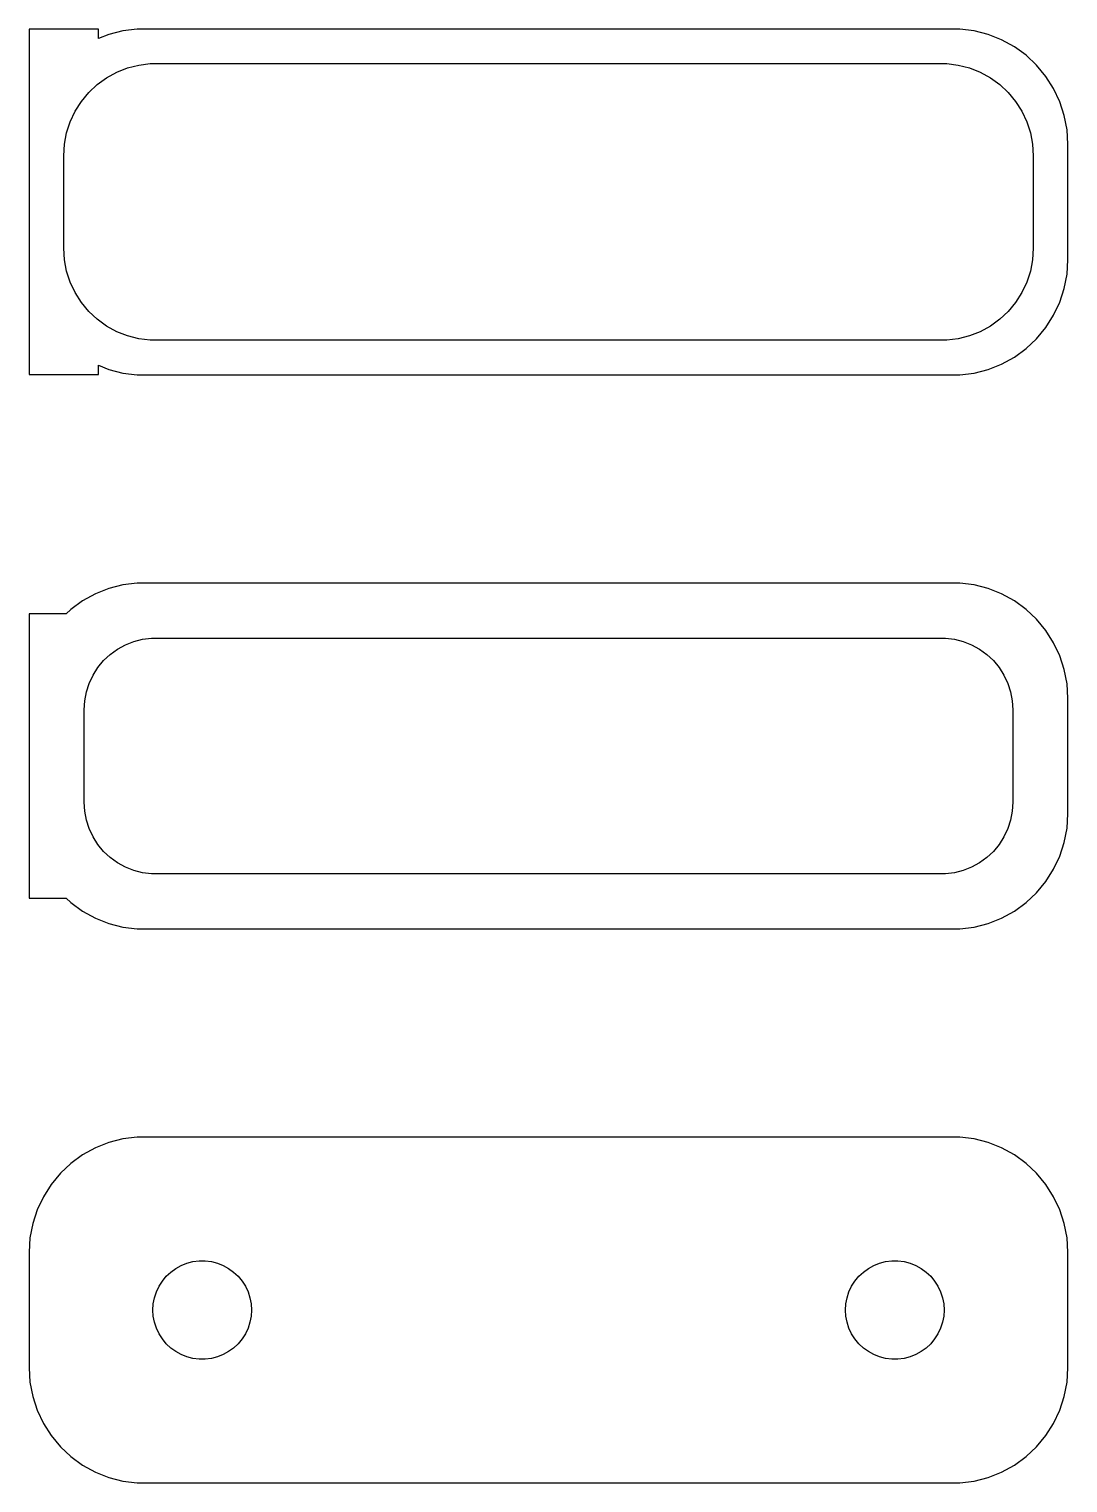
# Model space of a CAD drawing. Header units: metres. Extents: x -22.5 to 22.5, y 64.5 to 127.5.
import ezdxf

# ---------------------------------------------------------------- set-up
doc = ezdxf.new("R2010")
doc.units = ezdxf.units.M

msp = doc.modelspace()

# ---------------------------------------------------------------- linework, layer by layer
for p, q in [((-19.5, 127.479), (-22.5, 127.479)), ((-22.5, 127.479), (-22.5, 112.521)), ((-19.5, 127.075), (-19.5, 127.479)), ((-19.0451, 127.255), (-19.5, 127.075)), ((-18.4369, 127.411), (-19.0451, 127.255)), ((-17.8139, 127.49), (-18.4369, 127.411)), ((17.8139, 127.49), (-17.8139, 127.49)), ((18.4369, 127.411), (17.8139, 127.49)), ((19.0451, 127.255), (18.4369, 127.411)), ((19.6289, 127.024), (19.0451, 127.255)), ((20.1791, 126.722), (19.6289, 127.024)), ((20.6871, 126.353), (20.1791, 126.722)), ((-17.7495, 125.929), (-17.2512, 125.992)), ((-17.2512, 125.992), (17.2512, 125.992)), ((17.2512, 125.992), (17.7495, 125.929)), ((21.1448, 125.923), (20.6871, 126.353)), ((-19.5497, 125.082), (-19.1433, 125.377)), ((-19.1433, 125.377), (-18.7031, 125.619)), ((-18.7031, 125.619), (-18.2361, 125.804)), ((-18.2361, 125.804), (-17.7495, 125.929)), ((17.7495, 125.929), (18.2361, 125.804)), ((18.2361, 125.804), (18.7031, 125.619)), ((18.7031, 125.619), (19.1433, 125.377)), ((19.1433, 125.377), (19.5497, 125.082)), ((21.5451, 125.439), (21.1448, 125.923)), ((21.8815, 124.909), (21.5451, 125.439)), ((-20.2361, 124.351), (-19.9159, 124.738)), ((-19.9159, 124.738), (-19.5497, 125.082)), ((19.5497, 125.082), (19.9159, 124.738)), ((19.9159, 124.738), (20.2361, 124.351)), ((22.1489, 124.341), (21.8815, 124.909)), ((-20.5052, 123.927), (-20.2361, 124.351)), ((20.2361, 124.351), (20.5052, 123.927)), ((22.3429, 123.743), (22.1489, 124.341)), ((-20.8743, 122.995), (-20.7191, 123.472)), ((-20.7191, 123.472), (-20.5052, 123.927)), ((20.5052, 123.927), (20.7191, 123.472)), ((20.7191, 123.472), (20.8743, 122.995)), ((22.4606, 123.127), (22.3429, 123.743)), ((-20.9684, 122.501), (-20.8743, 122.995)), ((20.8743, 122.995), (20.9684, 122.501)), ((22.5, 122.5), (22.4606, 123.127)), ((-21, 122), (-20.9684, 122.501)), ((20.9684, 122.501), (21, 122)), ((22.5, 117.5), (22.5, 122.5)), ((-21, 118), (-21, 122)), ((21, 122), (21, 118)), ((-20.9684, 117.499), (-21, 118)), ((21, 118), (20.9684, 117.499)), ((-20.8743, 117.005), (-20.9684, 117.499)), ((20.9684, 117.499), (20.8743, 117.005)), ((22.4606, 116.873), (22.5, 117.5)), ((-20.7191, 116.528), (-20.8743, 117.005)), ((-20.5052, 116.073), (-20.7191, 116.528)), ((20.7191, 116.528), (20.5052, 116.073)), ((20.8743, 117.005), (20.7191, 116.528)), ((22.3429, 116.257), (22.4606, 116.873)), ((-20.2361, 115.649), (-20.5052, 116.073)), ((20.5052, 116.073), (20.2361, 115.649)), ((22.1489, 115.659), (22.3429, 116.257)), ((-19.9159, 115.262), (-20.2361, 115.649)), ((-19.5497, 114.918), (-19.9159, 115.262)), ((19.9159, 115.262), (19.5497, 114.918)), ((20.2361, 115.649), (19.9159, 115.262)), ((21.8815, 115.091), (22.1489, 115.659)), ((-19.1433, 114.623), (-19.5497, 114.918)), ((19.5497, 114.918), (19.1433, 114.623)), ((21.5451, 114.561), (21.8815, 115.091)), ((-18.7031, 114.381), (-19.1433, 114.623)), ((-18.2361, 114.196), (-18.7031, 114.381)), ((-17.7495, 114.071), (-18.2361, 114.196)), ((-17.2512, 114.008), (-17.7495, 114.071)), ((17.2512, 114.008), (-17.2512, 114.008)), ((17.7495, 114.071), (17.2512, 114.008)), ((18.2361, 114.196), (17.7495, 114.071)), ((18.7031, 114.381), (18.2361, 114.196)), ((19.1433, 114.623), (18.7031, 114.381)), ((20.6871, 113.647), (21.1448, 114.077)), ((21.1448, 114.077), (21.5451, 114.561)), ((20.1791, 113.278), (20.6871, 113.647)), ((-19.5, 112.521), (-19.5, 112.925)), ((-19.5, 112.925), (-19.0451, 112.745)), ((-19.0451, 112.745), (-18.4369, 112.589)), ((18.4369, 112.589), (19.0451, 112.745)), ((19.0451, 112.745), (19.6289, 112.976)), ((19.6289, 112.976), (20.1791, 113.278)), ((-22.5, 112.521), (-19.5, 112.521)), ((-18.4369, 112.589), (-17.8139, 112.51)), ((-17.8139, 112.51), (17.8139, 112.51)), ((17.8139, 112.51), (18.4369, 112.589)), ((-18.4369, 103.411), (-19.0451, 103.255)), ((-17.8139, 103.49), (-18.4369, 103.411)), ((17.8139, 103.49), (-17.8139, 103.49)), ((18.4369, 103.411), (17.8139, 103.49)), ((19.0451, 103.255), (18.4369, 103.411)), ((-20.1791, 102.722), (-20.6871, 102.353)), ((-19.6289, 103.024), (-20.1791, 102.722)), ((-19.0451, 103.255), (-19.6289, 103.024)), ((19.6289, 103.024), (19.0451, 103.255)), ((20.1791, 102.722), (19.6289, 103.024)), ((20.6871, 102.353), (20.1791, 102.722)), ((-20.9, 102.153), (-22.5, 102.153)), ((-22.5, 102.153), (-22.5, 89.8474)), ((-20.6871, 102.353), (-20.9, 102.153)), ((21.1448, 101.923), (20.6871, 102.353)), ((21.5451, 101.439), (21.1448, 101.923)), ((21.8815, 100.909), (21.5451, 101.439)), ((-18.668, 100.628), (-18.3254, 100.817)), ((-18.3254, 100.817), (-17.9619, 100.961)), ((-17.9619, 100.961), (-17.5833, 101.058)), ((-17.5833, 101.058), (-17.1954, 101.107)), ((-17.1954, 101.107), (17.1954, 101.107)), ((17.1954, 101.107), (17.5833, 101.058)), ((17.5833, 101.058), (17.9619, 100.961)), ((17.9619, 100.961), (18.3254, 100.817)), ((18.3254, 100.817), (18.668, 100.628)), ((22.1489, 100.341), (21.8815, 100.909)), ((-19.2692, 100.131), (-18.9842, 100.399)), ((-18.9842, 100.399), (-18.668, 100.628)), ((18.668, 100.628), (18.9842, 100.399)), ((18.9842, 100.399), (19.2692, 100.131)), ((22.3429, 99.7434), (22.1489, 100.341)), ((-19.7279, 99.4996), (-19.5184, 99.8297)), ((-19.5184, 99.8297), (-19.2692, 100.131)), ((19.2692, 100.131), (19.5184, 99.8297)), ((19.5184, 99.8297), (19.7279, 99.4996)), ((22.4606, 99.1267), (22.3429, 99.7434)), ((-20.0151, 98.7741), (-19.8943, 99.1459)), ((-19.8943, 99.1459), (-19.7279, 99.4996)), ((19.7279, 99.4996), (19.8943, 99.1459)), ((19.8943, 99.1459), (20.0151, 98.7741)), ((22.5, 98.5), (22.4606, 99.1267)), ((-20.1129, 98), (-20.0884, 98.3902)), ((-20.0884, 98.3902), (-20.0151, 98.7741)), ((20.0151, 98.7741), (20.0884, 98.3902)), ((20.0884, 98.3902), (20.1129, 98)), ((22.5, 93.5), (22.5, 98.5)), ((-20.1129, 94), (-20.1129, 98)), ((20.1129, 98), (20.1129, 94)), ((-20.0884, 93.6098), (-20.1129, 94)), ((20.1129, 94), (20.0884, 93.6098)), ((-20.0151, 93.2259), (-20.0884, 93.6098)), ((-19.8943, 92.8541), (-20.0151, 93.2259)), ((20.0151, 93.2259), (19.8943, 92.8541)), ((20.0884, 93.6098), (20.0151, 93.2259)), ((22.4606, 92.8733), (22.5, 93.5)), ((-19.7279, 92.5004), (-19.8943, 92.8541)), ((19.8943, 92.8541), (19.7279, 92.5004)), ((22.3429, 92.2566), (22.4606, 92.8733)), ((-19.5184, 92.1703), (-19.7279, 92.5004)), ((-19.2692, 91.8691), (-19.5184, 92.1703)), ((19.5184, 92.1703), (19.2692, 91.8691)), ((19.7279, 92.5004), (19.5184, 92.1703)), ((22.1489, 91.6594), (22.3429, 92.2566)), ((-18.9842, 91.6015), (-19.2692, 91.8691)), ((-18.668, 91.3717), (-18.9842, 91.6015)), ((-18.3254, 91.1833), (-18.668, 91.3717)), ((18.668, 91.3717), (18.3254, 91.1833)), ((18.9842, 91.6015), (18.668, 91.3717)), ((19.2692, 91.8691), (18.9842, 91.6015)), ((21.8815, 91.0912), (22.1489, 91.6594)), ((-17.9619, 91.0394), (-18.3254, 91.1833)), ((-17.5833, 90.9422), (-17.9619, 91.0394)), ((-17.1954, 90.8932), (-17.5833, 90.9422)), ((17.1954, 90.8932), (-17.1954, 90.8932)), ((17.5833, 90.9422), (17.1954, 90.8932)), ((17.9619, 91.0394), (17.5833, 90.9422)), ((18.3254, 91.1833), (17.9619, 91.0394)), ((21.5451, 90.5611), (21.8815, 91.0912)), ((20.6871, 89.6474), (21.1448, 90.0773)), ((21.1448, 90.0773), (21.5451, 90.5611)), ((-22.5, 89.8474), (-20.9, 89.8474)), ((-20.9, 89.8474), (-20.6871, 89.6474)), ((-20.6871, 89.6474), (-20.1791, 89.2784)), ((20.1791, 89.2784), (20.6871, 89.6474)), ((-20.1791, 89.2784), (-19.6289, 88.9759)), ((-19.6289, 88.9759), (-19.0451, 88.7447)), ((19.0451, 88.7447), (19.6289, 88.9759)), ((19.6289, 88.9759), (20.1791, 89.2784)), ((-19.0451, 88.7447), (-18.4369, 88.5886)), ((-18.4369, 88.5886), (-17.8139, 88.5099)), ((-17.8139, 88.5099), (17.8139, 88.5099)), ((17.8139, 88.5099), (18.4369, 88.5886)), ((18.4369, 88.5886), (19.0451, 88.7447)), ((-18.4369, 79.4114), (-19.0451, 79.2553)), ((-17.8139, 79.4901), (-18.4369, 79.4114)), ((17.8139, 79.4901), (-17.8139, 79.4901)), ((18.4369, 79.4114), (17.8139, 79.4901)), ((19.0451, 79.2553), (18.4369, 79.4114)), ((-19.6289, 79.0241), (-20.1791, 78.7216)), ((-19.0451, 79.2553), (-19.6289, 79.0241)), ((19.6289, 79.0241), (19.0451, 79.2553)), ((20.1791, 78.7216), (19.6289, 79.0241)), ((-20.6871, 78.3526), (-21.1448, 77.9227)), ((-20.1791, 78.7216), (-20.6871, 78.3526)), ((20.6871, 78.3526), (20.1791, 78.7216)), ((21.1448, 77.9227), (20.6871, 78.3526)), ((-21.1448, 77.9227), (-21.5451, 77.4389)), ((21.5451, 77.4389), (21.1448, 77.9227)), ((-21.8815, 76.9088), (-22.1489, 76.3406)), ((-21.5451, 77.4389), (-21.8815, 76.9088)), ((21.8815, 76.9088), (21.5451, 77.4389)), ((22.1489, 76.3406), (21.8815, 76.9088)), ((-22.1489, 76.3406), (-22.3429, 75.7434)), ((22.3429, 75.7434), (22.1489, 76.3406)), ((-22.3429, 75.7434), (-22.4606, 75.1267)), ((22.4606, 75.1267), (22.3429, 75.7434)), ((-22.4606, 75.1267), (-22.5, 74.5)), ((22.5, 74.5), (22.4606, 75.1267)), ((-22.5, 74.5), (-22.5, 69.5)), ((22.5, 69.5), (22.5, 74.5)), ((-16.3611, 73.6453), (-16.1441, 73.8029)), ((-16.1441, 73.8029), (-15.9091, 73.9321)), ((-15.9091, 73.9321), (-15.6598, 74.0308)), ((-15.6598, 74.0308), (-15.4001, 74.0975)), ((-15.4001, 74.0975), (-15.1341, 74.1311)), ((-15.1341, 74.1311), (-14.8659, 74.1311)), ((-14.8659, 74.1311), (-14.5999, 74.0975)), ((-14.5999, 74.0975), (-14.3401, 74.0308)), ((-14.3401, 74.0308), (-14.0908, 73.9321)), ((-14.0908, 73.9321), (-13.8559, 73.8029)), ((-13.8559, 73.8029), (-13.6389, 73.6453)), ((13.6389, 73.6453), (13.8559, 73.8029)), ((13.8559, 73.8029), (14.0908, 73.9321)), ((14.0908, 73.9321), (14.3401, 74.0308)), ((14.3401, 74.0308), (14.5999, 74.0975)), ((14.5999, 74.0975), (14.8659, 74.1311)), ((14.8659, 74.1311), (15.1341, 74.1311)), ((15.1341, 74.1311), (15.4001, 74.0975)), ((15.4001, 74.0975), (15.6598, 74.0308)), ((15.6598, 74.0308), (15.9091, 73.9321)), ((15.9091, 73.9321), (16.1441, 73.8029)), ((16.1441, 73.8029), (16.3611, 73.6453)), ((-16.8712, 73.0287), (-16.7275, 73.2551)), ((-16.7275, 73.2551), (-16.5565, 73.4617)), ((-16.5565, 73.4617), (-16.3611, 73.6453)), ((-13.6389, 73.6453), (-13.4434, 73.4617)), ((-13.4434, 73.4617), (-13.2725, 73.2551)), ((-13.2725, 73.2551), (-13.1288, 73.0287)), ((13.1288, 73.0287), (13.2725, 73.2551)), ((13.2725, 73.2551), (13.4434, 73.4617)), ((13.4434, 73.4617), (13.6389, 73.6453)), ((16.3611, 73.6453), (16.5565, 73.4617)), ((16.5565, 73.4617), (16.7275, 73.2551)), ((16.7275, 73.2551), (16.8712, 73.0287)), ((-17.1185, 72.2676), (-17.0682, 72.531)), ((-17.0682, 72.531), (-16.9853, 72.786)), ((-16.9853, 72.786), (-16.8712, 73.0287)), ((-13.1288, 73.0287), (-13.0146, 72.786)), ((-13.0146, 72.786), (-12.9318, 72.531)), ((-12.9318, 72.531), (-12.8815, 72.2676)), ((12.8815, 72.2676), (12.9318, 72.531)), ((12.9318, 72.531), (13.0146, 72.786)), ((13.0146, 72.786), (13.1288, 73.0287)), ((16.8712, 73.0287), (16.9853, 72.786)), ((16.9853, 72.786), (17.0682, 72.531)), ((17.0682, 72.531), (17.1185, 72.2676)), ((-17.1353, 72), (-17.1185, 72.2676)), ((-17.1185, 71.7324), (-17.1353, 72)), ((-12.8815, 72.2676), (-12.8647, 72)), ((-12.8647, 72), (-12.8815, 71.7324)), ((12.8647, 72), (12.8815, 72.2676)), ((12.8815, 71.7324), (12.8647, 72)), ((17.1185, 72.2676), (17.1353, 72)), ((17.1353, 72), (17.1185, 71.7324)), ((-17.0682, 71.469), (-17.1185, 71.7324)), ((-16.9853, 71.214), (-17.0682, 71.469)), ((-16.8712, 70.9713), (-16.9853, 71.214)), ((-13.0146, 71.214), (-13.1288, 70.9713)), ((-12.9318, 71.469), (-13.0146, 71.214)), ((-12.8815, 71.7324), (-12.9318, 71.469)), ((12.9318, 71.469), (12.8815, 71.7324)), ((13.0146, 71.214), (12.9318, 71.469)), ((13.1288, 70.9713), (13.0146, 71.214)), ((16.9853, 71.214), (16.8712, 70.9713)), ((17.0682, 71.469), (16.9853, 71.214)), ((17.1185, 71.7324), (17.0682, 71.469)), ((-16.7275, 70.7449), (-16.8712, 70.9713)), ((-16.5565, 70.5383), (-16.7275, 70.7449)), ((-16.3611, 70.3547), (-16.5565, 70.5383)), ((-13.4434, 70.5383), (-13.6389, 70.3547)), ((-13.2725, 70.7449), (-13.4434, 70.5383)), ((-13.1288, 70.9713), (-13.2725, 70.7449)), ((13.2725, 70.7449), (13.1288, 70.9713)), ((13.4434, 70.5383), (13.2725, 70.7449)), ((13.6389, 70.3547), (13.4434, 70.5383)), ((16.5565, 70.5383), (16.3611, 70.3547)), ((16.7275, 70.7449), (16.5565, 70.5383)), ((16.8712, 70.9713), (16.7275, 70.7449)), ((-16.1441, 70.1971), (-16.3611, 70.3547)), ((-15.9091, 70.0679), (-16.1441, 70.1971)), ((-15.6598, 69.9692), (-15.9091, 70.0679)), ((-15.4001, 69.9025), (-15.6598, 69.9692)), ((-14.3401, 69.9692), (-14.5999, 69.9025)), ((-14.0908, 70.0679), (-14.3401, 69.9692)), ((-13.8559, 70.1971), (-14.0908, 70.0679)), ((-13.6389, 70.3547), (-13.8559, 70.1971)), ((13.8559, 70.1971), (13.6389, 70.3547)), ((14.0908, 70.0679), (13.8559, 70.1971)), ((14.3401, 69.9692), (14.0908, 70.0679)), ((14.5999, 69.9025), (14.3401, 69.9692)), ((15.6598, 69.9692), (15.4001, 69.9025)), ((15.9091, 70.0679), (15.6598, 69.9692)), ((16.1441, 70.1971), (15.9091, 70.0679)), ((16.3611, 70.3547), (16.1441, 70.1971)), ((-22.5, 69.5), (-22.4606, 68.8733)), ((-15.1341, 69.8689), (-15.4001, 69.9025)), ((-14.8659, 69.8689), (-15.1341, 69.8689)), ((-14.5999, 69.9025), (-14.8659, 69.8689)), ((14.8659, 69.8689), (14.5999, 69.9025)), ((15.1341, 69.8689), (14.8659, 69.8689)), ((15.4001, 69.9025), (15.1341, 69.8689)), ((22.4606, 68.8733), (22.5, 69.5)), ((-22.4606, 68.8733), (-22.3429, 68.2566)), ((22.3429, 68.2566), (22.4606, 68.8733)), ((-22.3429, 68.2566), (-22.1489, 67.6594)), ((22.1489, 67.6594), (22.3429, 68.2566)), ((-22.1489, 67.6594), (-21.8815, 67.0912)), ((21.8815, 67.0912), (22.1489, 67.6594)), ((-21.8815, 67.0912), (-21.5451, 66.5611)), ((21.5451, 66.5611), (21.8815, 67.0912)), ((-21.5451, 66.5611), (-21.1448, 66.0773)), ((21.1448, 66.0773), (21.5451, 66.5611)), ((-21.1448, 66.0773), (-20.6871, 65.6474)), ((-20.6871, 65.6474), (-20.1791, 65.2784)), ((20.1791, 65.2784), (20.6871, 65.6474)), ((20.6871, 65.6474), (21.1448, 66.0773)), ((-20.1791, 65.2784), (-19.6289, 64.9759)), ((-19.6289, 64.9759), (-19.0451, 64.7447)), ((19.0451, 64.7447), (19.6289, 64.9759)), ((19.6289, 64.9759), (20.1791, 65.2784)), ((-19.0451, 64.7447), (-18.4369, 64.5886)), ((-18.4369, 64.5886), (-17.8139, 64.5099)), ((-17.8139, 64.5099), (17.8139, 64.5099)), ((17.8139, 64.5099), (18.4369, 64.5886)), ((18.4369, 64.5886), (19.0451, 64.7447))]:
    msp.add_line(p, q)

doc.saveas('drawing.dxf')
